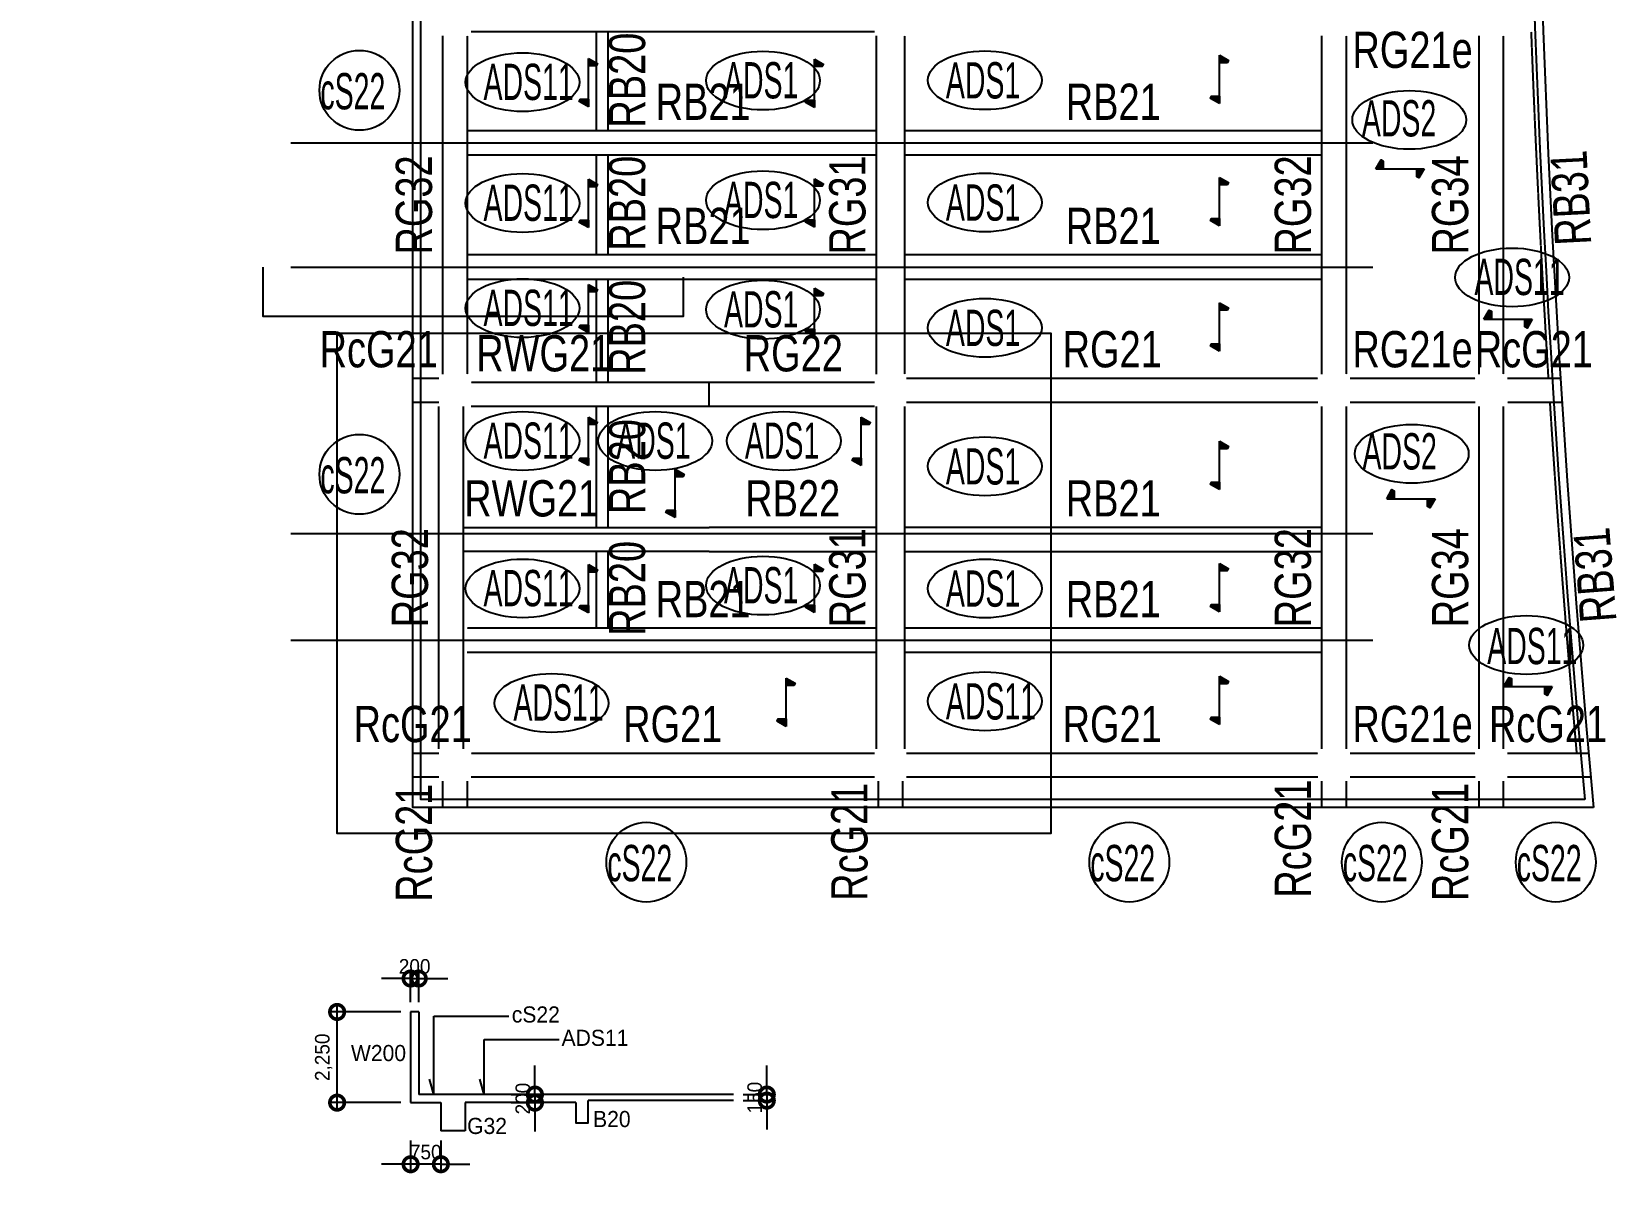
# Model space of a CAD drawing. Header units: millimetres. Extents: x -66083 to 179136, y 33075 to 150188.
# Drawn here: x 135054 to 174356, y 33075 to 61405 of the extents above; entities that cross this region are included whole.
import ezdxf
from ezdxf.enums import TextEntityAlignment as Align

# ---------------------------------------------------------------- set-up
doc = ezdxf.new("R2010")
doc.units = ezdxf.units.MM
doc.linetypes.add('HID', pattern=[2.3, 1.5, -0.8])
for name, color, linetype in [('^DECK', 130, 'Continuous'), ('A-CEN', 1, 'Continuous'), ('BEAM-TEXT', 4, 'Continuous'), ('DECK-PL', 4, 'Continuous'), ('DECK-SLAB', 4, 'Continuous'), ('GIRDER-TEXT', 7, 'Continuous'), ('TXT-SLAB', 6, 'Continuous'), ('보(beam)', 4, 'HID'), ('보(girder)', 7, 'HID'), ('슬래브라인', 7, 'Continuous')]:
    doc.layers.add(name, color=color, linetype=linetype)
doc.layers.add('NOPLOT', color=191, linetype='Continuous', plot=False)
doc.styles.add('Gtx', font='Dotum.ttf')
doc.dimstyles.new('Gdim300', dxfattribs={"dimscale": 300, "dimtxt": 3, "dimasz": 6, "dimexe": 1.5, "dimexo": 2, "dimgap": 1, "dimtad": 1, "dimdec": 0, "dimzin": 0, "dimdsep": 46, "dimlunit": 6, "dimtxsty": 'Gtx', "dimblk": 'DOTSMALL', "dimblk1": 'DOTSMALL', "dimblk2": 'DOTSMALL', "dimcen": 1.5, "dimdle": 1.5, "dimclrd": 1, "dimclre": 1, "dimclrt": 256, "dimazin": 0, "dimtfac": 1, "dimtdec": 0, "dimtix": 1, "dimtmove": 2, "dimatfit": 3, "dimldrblk": 'DOTSMALL', "dimfxl": 1, "dimtolj": 1, "dimtzin": 0, "dimlwd": -1, "dimlwe": -1, "dimarcsym": 0})

# ---------------------------------------------------------------- blocks, each defined once
blk = doc.blocks.new('*U429')
at = {"layer": '보(girder)'}
for p, q in [((-1905, 750), (6495, 750)), ((6495, 50), (-1905, 50))]:
    blk.add_line(p, q, dxfattribs=at)
blk = doc.blocks.new('*U431')
at = {"layer": '보(girder)'}
for p, q in [((-1905, 750), (6595, 750)), ((6595, 50), (-1905, 50))]:
    blk.add_line(p, q, dxfattribs=at)
blk = doc.blocks.new('*U441')
at = {"layer": '보(girder)'}
for p, q in [((-1905, 700), (6495, 700)), ((6495, 100), (-1905, 100))]:
    blk.add_line(p, q, dxfattribs=at)
blk = doc.blocks.new('*U443')
at = {"layer": '보(girder)'}
for p, q in [((-1905, 700), (6595, 700)), ((6595, 100), (-1905, 100))]:
    blk.add_line(p, q, dxfattribs=at)
blk = doc.blocks.new('*U435')
at = {"layer": '보(girder)'}
for p, q in [((-1905, 700), (6495, 700)), ((6495, 100), (-1905, 100))]:
    blk.add_line(p, q, dxfattribs=at)
blk = doc.blocks.new('*U437')
at = {"layer": '보(girder)'}
for p, q in [((-1905, 700), (6595, 700)), ((6595, 100), (-1905, 100))]:
    blk.add_line(p, q, dxfattribs=at)
blk = doc.blocks.new('*U465')
at = {"layer": '보(girder)'}
for p, q in [((-1905, 700), (6495, 700)), ((6495, 100), (-1905, 100))]:
    blk.add_line(p, q, dxfattribs=at)
blk = doc.blocks.new('*U467')
at = {"layer": '보(girder)'}
for p, q in [((-1905, 700), (6595, 700)), ((6595, 100), (-1905, 100))]:
    blk.add_line(p, q, dxfattribs=at)
blk = doc.blocks.new('*U481')
at = {"layer": '보(girder)'}
for p, q in [((-1905, 700), (8095, 700)), ((8095, 100), (-1905, 100))]:
    blk.add_line(p, q, dxfattribs=at)
blk = doc.blocks.new('*U483')
at = {"layer": '보(girder)'}
for p, q in [((-1905, 700), (8295, 700)), ((8295, 100), (-1905, 100))]:
    blk.add_line(p, q, dxfattribs=at)
blk = doc.blocks.new('*U451')
at = {"layer": '보(girder)'}
for p, q in [((-1905, 700), (1195, 700)), ((1195, 100), (-1905, 100))]:
    blk.add_line(p, q, dxfattribs=at)
blk = doc.blocks.new('*U453')
at = {"layer": '보(girder)'}
for p, q in [((-1905, 700), (8095, 700)), ((8095, 100), (-1905, 100))]:
    blk.add_line(p, q, dxfattribs=at)
blk = doc.blocks.new('*U455')
at = {"layer": '보(girder)'}
for p, q in [((-1905, 700), (8295, 700)), ((8295, 100), (-1905, 100))]:
    blk.add_line(p, q, dxfattribs=at)
blk = doc.blocks.new('*U457')
at = {"layer": '보(girder)'}
for p, q in [((-1905, 700), (1195, 700)), ((1195, 100), (-1905, 100))]:
    blk.add_line(p, q, dxfattribs=at)
blk = doc.blocks.new('*U459')
at = {"layer": '보(girder)'}
for p, q in [((-1905, 700), (8095, 700)), ((8095, 100), (-1905, 100))]:
    blk.add_line(p, q, dxfattribs=at)
blk = doc.blocks.new('*U549')
at = {"layer": '보(beam)'}
for p, q in [((9082, 600), (-1068, 600)), ((-1068, 0), (9082, 0))]:
    blk.add_line(p, q, dxfattribs=at)
blk = doc.blocks.new('*U551')
at = {"layer": '보(beam)'}
for p, q in [((9282, 600), (-1068, 600)), ((-1068, 0), (9282, 0))]:
    blk.add_line(p, q, dxfattribs=at)
blk = doc.blocks.new('*U563')
at = {"layer": '보(beam)'}
for p, q in [((9082, 600), (-1068, 600)), ((-1068, 0), (9082, 0))]:
    blk.add_line(p, q, dxfattribs=at)
blk = doc.blocks.new('*U565')
at = {"layer": '보(beam)'}
for p, q in [((9282, 600), (-1068, 600)), ((-1068, 0), (9282, 0))]:
    blk.add_line(p, q, dxfattribs=at)
blk = doc.blocks.new('*U567')
at = {"layer": '보(beam)'}
for p, q in [((9282, 600), (-1068, 600)), ((-1068, 0), (9282, 0))]:
    blk.add_line(p, q, dxfattribs=at)
blk = doc.blocks.new('*U553')
at = {"layer": '보(beam)'}
for p, q in [((3082, 600), (-1068, 600)), ((-1068, 0), (3082, 0))]:
    blk.add_line(p, q, dxfattribs=at)
blk = doc.blocks.new('*U555')
at = {"layer": '보(beam)'}
for p, q in [((9282, 600), (-1068, 600)), ((-1068, 0), (9282, 0))]:
    blk.add_line(p, q, dxfattribs=at)
blk = doc.blocks.new('*U557')
at = {"layer": '보(beam)'}
for p, q in [((9082, 600), (-1068, 600)), ((-1068, 0), (9082, 0))]:
    blk.add_line(p, q, dxfattribs=at)
blk = doc.blocks.new('*U569')
at = {"layer": '보(girder)'}
for p, q in [((-1905, 700), (4195, 700)), ((4195, 100), (-1905, 100))]:
    blk.add_line(p, q, dxfattribs=at)
blk = doc.blocks.new('*U583')
at = {"layer": '보(girder)'}
for p, q in [((-1905, 700), (-1255, 700)), ((-1255, 100), (-1905, 100))]:
    blk.add_line(p, q, dxfattribs=at)
blk = doc.blocks.new('A$C58C40D4B')
at = {"layer": 'DECK-PL'}
for points in [[(-600, 2), (-471, -223), (-415, -192), (-415, 2)], [(600, 2), (471, 228), (415, 196), (415, 2)]]:
    blk.add_hatch(color=256, dxfattribs=at).paths.add_polyline_path(points)
blk.add_line((-600, 2), (600, 2), dxfattribs=at)
for points in [[(-600, 2), (-471, -223), (-415, -192), (-415, 2), (-415, 2), (-471, 2), (-600, 2)], [(600, 2), (471, 228), (415, 196), (415, 2), (415, 2), (471, 2), (600, 2)]]:
    blk.add_lwpolyline(points, dxfattribs=at)
blk = doc.blocks.new('_DotSmall')
at = {"color": 0, "linetype": 'ByBlock', "const_width": 0.5}
blk.add_lwpolyline([(-0.0625, 0, 1), (0.0625, 0, 1)], format="xyb", close=True, dxfattribs=at)
blk = doc.blocks.new('*D632')
at = {"layer": 'NOPLOT', "color": 1, "transparency": 16777216}
for p, q in [((144212, 37079), (142449, 37079)), ((142629, 34649), (142629, 37259)), ((144212, 34829), (142449, 34829))]:
    blk.add_line(p, q, dxfattribs=at)
at = {"layer": 'NOPLOT', "color": 1, "transparency": 16777216, "xscale": 720, "yscale": 720, "zscale": 720}
for p, rotation in [((142629, 37079), 90), ((142629, 34829), 270)]:
    blk.add_blockref('_DotSmall', p, dxfattribs=dict(at, rotation=rotation))
at = {"layer": 'NOPLOT', "transparency": 16777216, "insert": (142294, 35954), "char_height": 360, "attachment_point": 5, "rotation": 90, "style": 'Gtx'}
blk.add_mtext('\\A1;2,250', dxfattribs=at)
blk = doc.blocks.new('*D633')
at = {"layer": 'NOPLOT', "color": 1, "transparency": 16777216}
for p, q in [((144452, 33889), (144452, 33120)), ((145202, 33889), (145202, 33120)), ((144452, 33300), (143732, 33300)), ((145202, 33300), (144452, 33300)), ((145202, 33300), (145922, 33300))]:
    blk.add_line(p, q, dxfattribs=at)
at = {"layer": 'NOPLOT', "color": 1, "transparency": 16777216, "xscale": 720, "yscale": 720, "zscale": 720}
blk.add_blockref('_DotSmall', (144452, 33300), dxfattribs=at)
at = {"layer": 'NOPLOT', "color": 1, "transparency": 16777216, "xscale": 720, "yscale": 720, "zscale": 720, "rotation": 180}
blk.add_blockref('_DotSmall', (145202, 33300), dxfattribs=at)
at = {"layer": 'NOPLOT', "transparency": 16777216, "insert": (144827, 33600), "char_height": 360, "attachment_point": 5, "style": 'Gtx'}
blk.add_mtext('\\A1;750', dxfattribs=at)
blk = doc.blocks.new('*D634')
at = {"layer": 'NOPLOT', "color": 1, "transparency": 16777216}
for p, q in [((147535, 35029), (147535, 35749)), ((146946, 35029), (147715, 35029)), ((147535, 35029), (147535, 34829)), ((146946, 34829), (147715, 34829)), ((147535, 34829), (147535, 34109))]:
    blk.add_line(p, q, dxfattribs=at)
at = {"layer": 'NOPLOT', "color": 1, "transparency": 16777216, "xscale": 720, "yscale": 720, "zscale": 720}
for p, rotation in [((147535, 35029), 270), ((147535, 34829), 90)]:
    blk.add_blockref('_DotSmall', p, dxfattribs=dict(at, rotation=rotation))
at = {"layer": 'NOPLOT', "transparency": 16777216, "insert": (147235, 34929), "char_height": 360, "attachment_point": 5, "rotation": 90, "style": 'Gtx'}
blk.add_mtext('\\A1;200', dxfattribs=at)
blk = doc.blocks.new('*D635')
at = {"layer": 'NOPLOT', "color": 1, "transparency": 16777216}
for p, q in [((153286, 35029), (153286, 35749)), ((152697, 35029), (153466, 35029)), ((153286, 35029), (153286, 34879)), ((152697, 34879), (153466, 34879)), ((153286, 34879), (153286, 34159))]:
    blk.add_line(p, q, dxfattribs=at)
at = {"layer": 'NOPLOT', "color": 1, "transparency": 16777216, "xscale": 720, "yscale": 720, "zscale": 720}
for p, rotation in [((153286, 35029), 270), ((153286, 34879), 90)]:
    blk.add_blockref('_DotSmall', p, dxfattribs=dict(at, rotation=rotation))
at = {"layer": 'NOPLOT', "transparency": 16777216, "insert": (152986, 34954), "char_height": 360, "attachment_point": 5, "rotation": 90, "style": 'Gtx'}
blk.add_mtext('\\A1;150', dxfattribs=at)
blk = doc.blocks.new('*D636')
at = {"layer": 'NOPLOT', "color": 1, "transparency": 16777216}
for p, q in [((144452, 37909), (143732, 37909)), ((144452, 37319), (144452, 38089)), ((144452, 37909), (144652, 37909)), ((144652, 37319), (144652, 38089)), ((144652, 37909), (145372, 37909))]:
    blk.add_line(p, q, dxfattribs=at)
at = {"layer": 'NOPLOT', "color": 1, "transparency": 16777216, "xscale": 720, "yscale": 720, "zscale": 720}
blk.add_blockref('_DotSmall', (144452, 37909), dxfattribs=at)
at = {"layer": 'NOPLOT', "color": 1, "transparency": 16777216, "xscale": 720, "yscale": 720, "zscale": 720, "rotation": 180}
blk.add_blockref('_DotSmall', (144652, 37909), dxfattribs=at)
at = {"layer": 'NOPLOT', "transparency": 16777216, "insert": (144552, 38209), "char_height": 360, "attachment_point": 5, "style": 'Gtx'}
blk.add_mtext('\\A1;200', dxfattribs=at)

msp = doc.modelspace()

# ---------------------------------------------------------------- linework, layer by layer
at = {"layer": '^DECK', "color": 0}
for centre in [(143183.1, 59950.2), (143183.1, 50420.8), (150299.6, 40795.6), (162277.9, 40795.6), (168541.3, 40795.6), (172855.1, 40795.6)]:
    msp.add_circle(centre, 990.9, dxfattribs=at)
for centre in [(153191.8, 60191), (158694.5, 60198.9), (147227.3, 60151.2), (169221.6, 59215.2), (147227.3, 57152.5), (153191.8, 57221.3), (158694.5, 57166.4), (171772.1, 55307.1), (147227.3, 54543.8), (153191.8, 54506.7), (158694.5, 54056.2), (147227.3, 51248), (150518.8, 51248), (153710.5, 51248), (169281.6, 50929.6), (158694.5, 50619.4), (153191.8, 47660.1), (147227.3, 47589.2), (158694.5, 47586.9), (172123.1, 46184.1), (147947, 44744.9), (158694.5, 44787.7)]:
    msp.add_ellipse(centre, major_axis=(1412.4, 0), ratio=0.5161765, dxfattribs=at)
at = {"layer": 'A-CEN'}
for p, q in [((141478.5, 58645), (168321.3, 58645)), ((141478.5, 55565), (168321.3, 55565)), ((141478.5, 48955), (168321.3, 48955)), ((141478.5, 46305), (168321.3, 46305))]:
    msp.add_line(p, q, dxfattribs=at)
at = {"layer": 'NOPLOT'}
for p, q in [((144652.3, 37079.2), (144452.3, 37079.2)), ((144452.3, 37079.2, 0), (144452.3, 34829.2, 0)), ((144652.3, 37079.2, 0), (144652.3, 35029.2, 0)), ((152456.9, 35029.2), (144652.3, 35029.2, 0)), ((144452.3, 34829.2), (145202.3, 34829.2)), ((145202.3, 34829.2, 0), (145202.3, 34129.2, 0)), ((145802.3, 34829.2, 0), (145802.3, 34129.2, 0)), ((148552.3, 34829.2), (145802.3, 34829.2)), ((152456.9, 34879.2), (148852.3, 34879.2, 0)), ((145802.3, 34129.2), (145202.3, 34129.2))]:
    msp.add_line(p, q, dxfattribs=at)
at = {"layer": 'NOPLOT', "linetype": 'ByBlock', "lineweight": -2}
for p, q in [((145031.5, 35029.2, 0), (145031.5, 36972.2, 0)), ((145031.5, 36972.2, 0), (146888, 36972.2, 0)), ((146278.9, 35029.2, 0), (146278.9, 36392.7, 0)), ((146278.9, 36392.7, 0), (148135.4, 36392.7, 0)), ((145031.5, 35029.2, 0), (144923, 35414.2)), ((146278.9, 35029.2, 0), (146170.4, 35414.2))]:
    msp.add_line(p, q, dxfattribs=at)
msp.add_lwpolyline([(140787.6, 55564.4), (140787.6, 54347.7), (151222.2, 54347.7), (151222.2, 55314.2)], dxfattribs=at)
at = {"layer": 'NOPLOT', "linetype": 'ByBlock', "lineweight": -2, "elevation": 0}
msp.add_lwpolyline([(142629.1, 53925), (160329.1, 53925), (160329.1, 41505), (142629.1, 41505)], close=True, dxfattribs=at)
at = {"layer": 'NOPLOT', "elevation": 0}
msp.add_lwpolyline([(148552.3, 34829.2), (148552.3, 34329.2), (148852.3, 34329.2), (148852.3, 34879.2)], dxfattribs=at)
at = {"layer": '보(beam)'}
for p, q in [((149053.6, 61405), (149053.6, 58945)), ((149353.6, 58945), (149353.6, 61405)), ((149053.6, 58345), (149053.6, 55865)), ((149353.6, 55865), (149353.6, 58345)), ((149053.6, 55265), (149053.6, 52705)), ((149353.6, 52705), (149353.6, 55265)), ((149053.6, 52105), (149053.6, 49105)), ((149353.6, 49105), (149353.6, 52105)), ((149053.6, 48505), (149053.6, 46605)), ((149353.6, 46605), (149353.6, 48505))]:
    msp.add_line(p, q, dxfattribs=at)
for start, end in [(182.126284, 183.548012), (183.647274, 185.087956)]:
    msp.add_arc((519068.6, 74280), 347065, start, end, dxfattribs=at)
at = {"layer": '보(girder)'}
for p, q in [((151853.6, 52105), (151853.6, 52705)), ((171653.6, 52805), (172969.2, 52805)), ((173006.9, 52205), (171653.6, 52205)), ((171653.6, 43505), (173671.9, 43505)), ((173725.9, 42905), (171653.6, 42905))]:
    msp.add_line(p, q, dxfattribs=at)
at = {"layer": '슬래브라인'}
for points in [[(173794.8, 42155), (144503.6, 42155), (144503.6, 76805), (123653.6, 76805), (123653.6, 79705), (159553.6, 79705), (159553.6, 99055)], [(173575.4, 42355), (144703.6, 42355), (144703.6, 77005), (123853.6, 77005), (123853.6, 79705)]]:
    msp.add_lwpolyline(points, dxfattribs=at)
for radius, start, end in [(346965, 174.596233, 185.279376), (346765, 174.568211, 185.315617)]:
    msp.add_arc((519068.6, 74280), radius, start, end, dxfattribs=at)

# ---------------------------------------------------------------- block references
at = {"layer": 'DECK-PL', "xscale": -1}
for p, rotation in [((148859.1, 60141.4, 0), 270), ((154466, 60122.2), 270), ((164510.3, 60219.7), 270), ((168991.5, 58002.2), 180), ((164510.3, 57187.2), 270), ((148859.1, 57142.7, 0), 270), ((154466, 57152.6), 270), ((148859.1, 54533.9, 0), 270), ((154466, 54438), 270), ((164510.3, 54077), 270), ((171672.3, 54275), 180), ((148859.1, 51238.2, 0), 270), ((155627.9, 51238.2), 270), ((164510.3, 50640.2), 270), ((151008.6, 49945.9), 270), ((169261.1, 49818.2), 180), ((148859.1, 47579.3, 0), 270), ((154466, 47591.3), 270), ((164510.3, 47607.7), 270), ((153762.8, 44765.6), 270), ((164510.3, 44808.5), 270), ((172169.5, 45159.6), 180)]:
    msp.add_blockref('A$C58C40D4B', p, dxfattribs=dict(at, rotation=rotation))
at = {"layer": '보(beam)'}
for name, p in [('*U549', (146921.5, 58345)), ('*U551', (157771.5, 58345)), ('*U563', (146921.5, 55265)), ('*U565', (157771.5, 55265)), ('*U553', (152921.5, 48505)), ('*U567', (157771.5, 48505)), ('*U557', (146921.5, 46005)), ('*U555', (157771.5, 46005))]:
    msp.add_blockref(name, p, dxfattribs=at)
at = {"layer": '보(girder)'}
for name, p in [('*U459', (147859, 61305)), ('*U453', (147859, 52005)), ('*U455', (158659, 52105)), ('*U457', (169659, 52105)), ('*U569', (147659, 48405)), ('*U481', (147859, 42805)), ('*U483', (158659, 42805)), ('*U451', (169659, 42805))]:
    msp.add_blockref(name, p, dxfattribs=at)
for name, p, rotation in [('*U441', (145153.6, 59399.6), 270), ('*U429', (155953.6, 59399.6), 270), ('*U435', (166953.6, 59399.6), 270), ('*U465', (170853.6, 59399.6), 270), ('*U583', (143248.1, 52905), 180), ('*U443', (145053.6, 50199.6), 270), ('*U431', (155953.6, 50199.6), 270), ('*U437', (166953.6, 50199.6), 270), ('*U467', (170853.6, 50199.6), 270), ('*U583', (143248.1, 43605), 180), ('*U583', (145153.6, 40899.6), 270), ('*U583', (155953.6, 40899.6), 270), ('*U583', (166953.6, 40899.6), 270), ('*U583', (170853.6, 40899.6), 270)]:
    msp.add_blockref(name, p, dxfattribs=dict(at, rotation=rotation))

# ---------------------------------------------------------------- texts
at = {"layer": 'BEAM-TEXT', "style": 'Gtx', "width": 0.8}
for p in [(150539.8, 60202.3), (150539.8, 57147.7), (150539.8, 54068.2), (150539.8, 50611.8), (150539.8, 47589.9)]:
    msp.add_text('RB20', height=900, rotation=90, dxfattribs=at).set_placement(p, align=Align.BOTTOM_CENTER)
for s, p in [('RB21', (151707.4, 58945)), ('RB21', (161878.6, 58945)), ('RB21', (151707.4, 55865)), ('RB21', (161878.6, 55865)), ('RB22', (153928.6, 49105)), ('RB21', (161878.6, 49105)), ('RB21', (151707.4, 46605)), ('RB21', (161878.6, 46605))]:
    msp.add_text(s, height=900, dxfattribs=at).set_placement(p, align=Align.BOTTOM_CENTER)
for rotation, p in [(92.93435, (172778.6, 57257.3, 0)), (94.40315, (173374.6, 47885.1, 0))]:
    msp.add_text('RB31', height=900, rotation=rotation, dxfattribs=at).set_placement(p, align=Align.TOP_CENTER)
at = {"layer": 'DECK-SLAB', "style": 'Gtx', "width": 0.6}
for s, p in [('ADS11', (146260, 59709.4, 0)), ('ADS1', (152224.4, 59749.1, 0)), ('ADS1', (157727.6, 59747.8, 0)), ('ADS2', (168045.4, 58805.4)), ('ADS11', (146260, 56710.7, 0)), ('ADS1', (152224.4, 56779.5, 0)), ('ADS1', (157727.6, 56715.3, 0)), ('ADS11', (170837.4, 54868.9, 0)), ('ADS11', (146260, 54101.9, 0)), ('ADS1', (152224.4, 54064.9, 0)), ('ADS1', (157727.6, 53605.1, 0)), ('ADS11', (146260, 50806.2, 0)), ('ADS1', (149551.4, 50806.2, 0)), ('ADS1', (152743.2, 50806.2, 0)), ('ADS2', (168061, 50540.9, 0)), ('ADS1', (157727.6, 50168.3, 0)), ('ADS11', (146260, 47147.3, 0)), ('ADS1', (152224.4, 47218.2, 0)), ('ADS1', (157727.6, 47135.8, 0)), ('ADS11', (171154.8, 45710.3, 0)), ('ADS11', (147001.6, 44309.4, 0)), ('ADS11', (157727.6, 44336.6, 0))]:
    msp.add_text(s, height=900, dxfattribs=at).set_placement(p)
at = {"layer": 'GIRDER-TEXT', "style": 'Gtx', "width": 0.8}
msp.add_text('RG21e', height=900, dxfattribs=at).set_placement((169303.6, 61405), align=Align.TOP_CENTER)
for s, p in [('RG32', (145253.6, 57105)), ('RG31', (156003.6, 57105)), ('RG32', (167053.6, 57105)), ('RG34', (170953.6, 57105)), ('RG32', (145153.6, 47855)), ('RG31', (156003.6, 47855)), ('RG32', (167053.6, 47855)), ('RG34', (170953.6, 47855)), ('RcG21', (145253.6, 41278.8)), ('RcG21', (156053.6, 41301.5)), ('RcG21', (167053.6, 41381.4)), ('RcG21', (170953.6, 41296.5))]:
    msp.add_text(s, height=900, rotation=90, dxfattribs=at).set_placement(p, align=Align.BOTTOM_CENTER)
for s, p in [('RcG21', (143660.4, 52805)), ('RWG21', (147753.5, 52705)), ('RG22', (153943.7, 52705)), ('RG21', (161853.6, 52805)), ('RG21e', (169303.6, 52805)), ('RcG21', (172311.4, 52805)), ('RWG21', (147456, 49105)), ('RcG21', (144503.6, 43505)), ('RG21', (150953.6, 43505)), ('RG21', (161853.6, 43505)), ('RG21e', (169303.6, 43505)), ('RcG21', (172662.7, 43505))]:
    msp.add_text(s, height=900, dxfattribs=at).set_placement(p, align=Align.BOTTOM_CENTER)
at = {"layer": 'NOPLOT', "linetype": 'ByBlock', "style": 'Gtx'}
for s, p in [('cS22', (146961.3, 36817.2)), ('ADS11', (148195.9, 36237.7)), ('W200', (142971.8, 35859.7)), ('B20', (148977.4, 34222.1, 0)), ('G32', (145853.4, 34050.7, 0))]:
    msp.add_text(s, height=400, dxfattribs=at).set_placement(p)
at = {"layer": 'TXT-SLAB', "style": 'Gtx', "width": 0.6}
for p in [(142214.8, 59477.7), (142214.8, 49948.3), (149331.2, 40323), (161309.5, 40323), (167572.9, 40323), (171886.7, 40323)]:
    msp.add_text('cS22', height=900, dxfattribs=at).set_placement(p)

# ---------------------------------------------------------------- dimensions: what is measured, and where the dimension line sits
at = {"layer": 'NOPLOT'}
for base, p1, p2, angle, picture, middle in [((144652.3, 37908.7), (144452.3, 37079.2), (144652.3, 37079.2, 0), 180, '*D636', (144552.3, 38209)), ((142628.9, 37079.2), (144452.3, 34829.2), (144452.3, 37079.2), 270, '*D632', (142294, 35954.2)), ((147535, 34829.2), (146705.5, 35029.2, 0), (146705.5, 34829.2), 90, '*D634', (147234.8, 34929.2)), ((153286.4, 34879.2), (152456.9, 35029.2), (152456.9, 34879.2), 90, '*D635', (152986.2, 34954.2))]:
    dim = msp.add_linear_dim(base=base, p1=p1, p2=p2, angle=angle, dimstyle='Gdim300', override={"dimscale": 120}, dxfattribs=at)
    dim.commit()
    dim.dimension.update_dxf_attribs({"geometry": picture, "text_midpoint": middle})
dim = msp.add_linear_dim(base=(144452.3, 33299.7), p1=(145202.3, 34129.2), p2=(144452.3, 34129.2, 0), dimstyle='Gdim300', override={"dimscale": 120}, dxfattribs=at)
dim.commit()
dim.dimension.update_dxf_attribs({"geometry": '*D633', "text_midpoint": (144827.3, 33599.9)})

doc.saveas('drawing.dxf')
